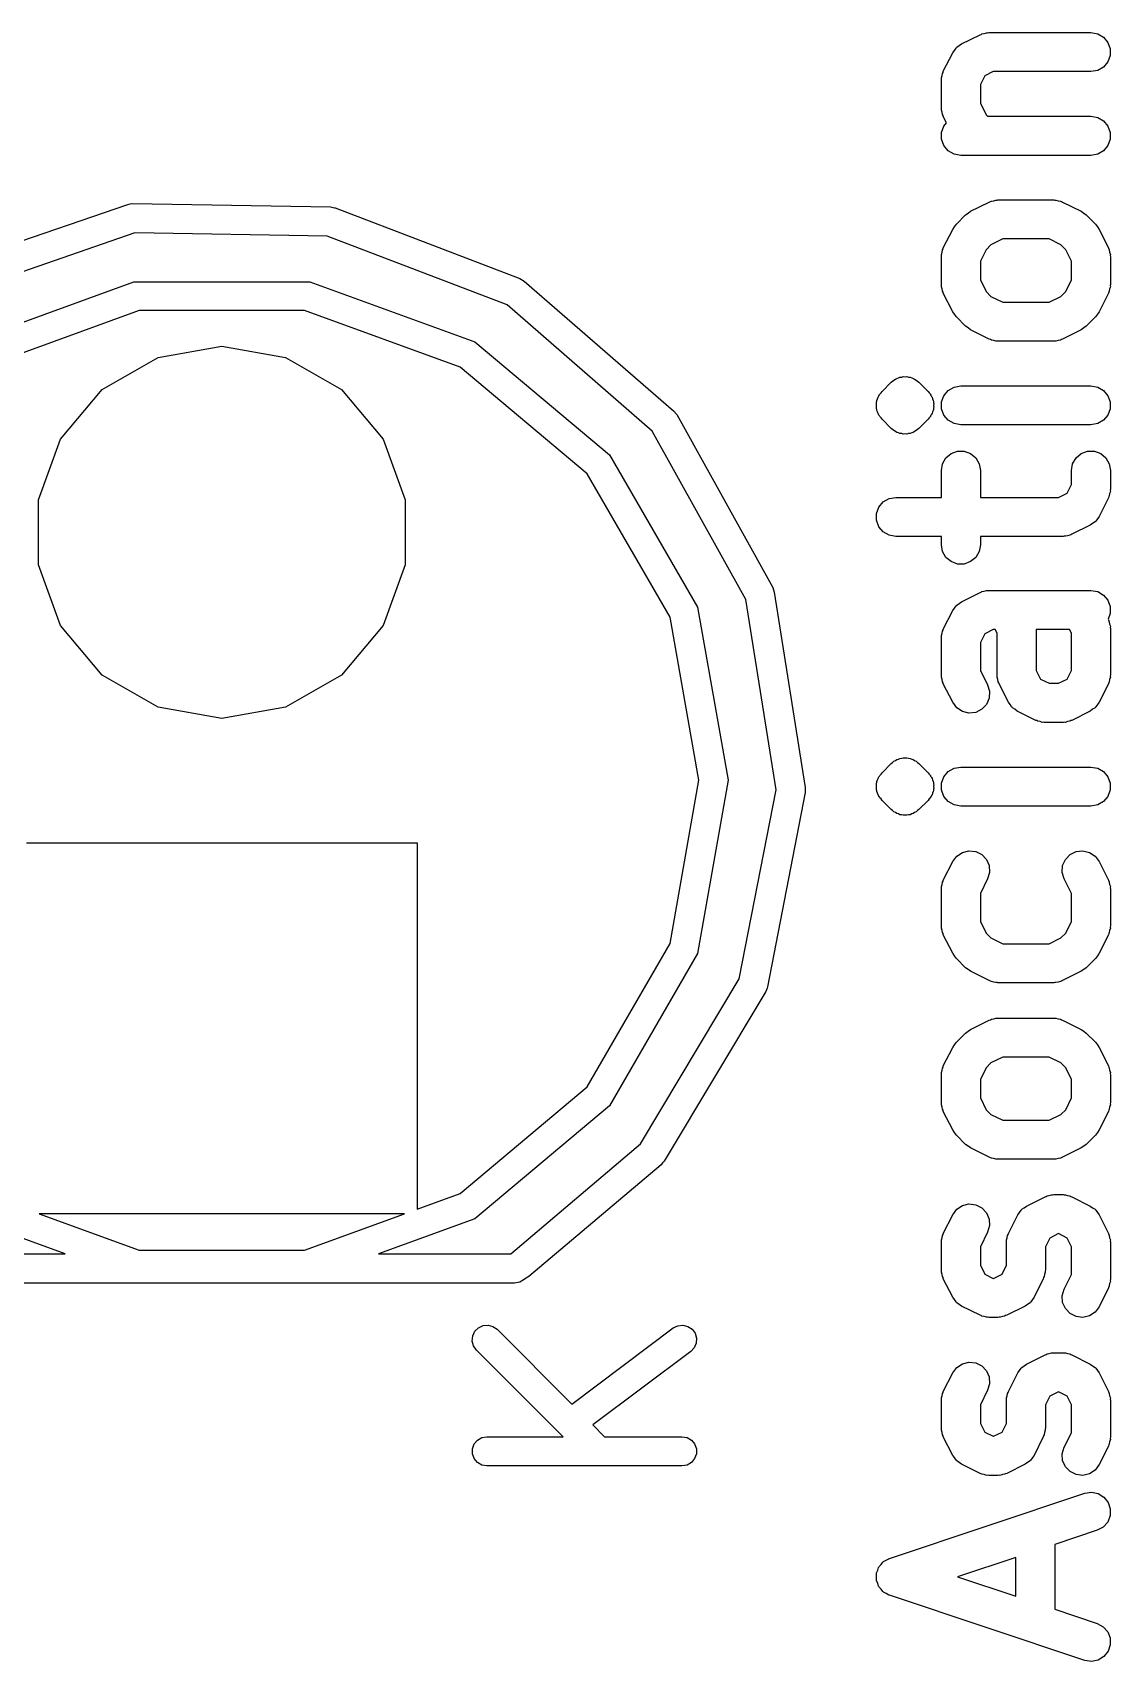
# Model space of a CAD drawing. Extents: x 149.8 to 198.9, y -148.5 to -50.
# Drawn here: x 193.03 to 198.55, y -125.24 to -116.9 of the extents above; entities that cross this region are included whole.
import ezdxf

# ---------------------------------------------------------------- set-up
doc = ezdxf.new("R2010")
doc.units = 0
doc.header["$MEASUREMENT"] = 0
doc.layers.add('BLACK', color=7, linetype='CONTINUOUS')

msp = doc.modelspace()

# ---------------------------------------------------------------- linework, layer by layer
at = {"layer": 'Black'}
for p, q in [((197.765, -116.975), (197.777, -116.967)), ((197.777, -116.967), (197.789, -116.958)), ((197.789, -116.958), (197.884, -116.911)), ((197.884, -116.911), (197.889, -116.909)), ((197.889, -116.909), (197.894, -116.906)), ((197.894, -116.906), (197.906, -116.904)), ((197.906, -116.904), (197.917, -116.901)), ((197.917, -116.901), (197.923, -116.901)), ((197.923, -116.901), (197.929, -116.9)), ((197.929, -116.9), (198.452, -116.9)), ((198.452, -116.9), (198.487, -116.906)), ((198.487, -116.906), (198.517, -116.923)), ((198.517, -116.923), (198.539, -116.95)), ((198.539, -116.95), (198.551, -116.983)), ((197.696, -117.098), (197.744, -117.003)), ((197.744, -117.003), (197.753, -116.991)), ((197.753, -116.991), (197.761, -116.979)), ((197.761, -116.979), (197.763, -116.977)), ((197.763, -116.977), (197.765, -116.975)), ((198.539, -117.05), (198.517, -117.077)), ((198.551, -117.017), (198.539, -117.05)), ((198.551, -116.983), (198.551, -117.017)), ((197.686, -117.131), (197.69, -117.12)), ((197.687, -117.137), (197.686, -117.131)), ((197.69, -117.12), (197.692, -117.109)), ((197.692, -117.109), (197.695, -117.104)), ((197.695, -117.104), (197.696, -117.098)), ((197.908, -117.122), (197.886, -117.166)), ((197.952, -117.1), (197.908, -117.122)), ((198.452, -117.1), (197.952, -117.1)), ((198.487, -117.094), (198.452, -117.1)), ((198.517, -117.077), (198.487, -117.094)), ((197.686, -117.143), (197.687, -117.137)), ((197.686, -117.286), (197.686, -117.143)), ((197.886, -117.166), (197.886, -117.262)), ((197.687, -117.291), (197.686, -117.286)), ((197.686, -117.297), (197.687, -117.291)), ((197.69, -117.308), (197.686, -117.297)), ((197.886, -117.262), (197.916, -117.322)), ((197.687, -117.411), (197.699, -117.379)), ((197.692, -117.32), (197.69, -117.308)), ((197.695, -117.325), (197.692, -117.32)), ((197.696, -117.33), (197.695, -117.325)), ((197.712, -117.363), (197.696, -117.33)), ((197.699, -117.379), (197.712, -117.363)), ((197.916, -117.322), (197.922, -117.329)), ((197.922, -117.329), (198.452, -117.329)), ((198.452, -117.329), (198.487, -117.335)), ((198.487, -117.335), (198.517, -117.352)), ((198.517, -117.352), (198.539, -117.379)), ((198.539, -117.379), (198.551, -117.411)), ((197.687, -117.446), (197.687, -117.411)), ((197.699, -117.479), (197.687, -117.446)), ((198.551, -117.446), (198.539, -117.479)), ((198.551, -117.411), (198.551, -117.446)), ((197.721, -117.505), (197.699, -117.479)), ((197.752, -117.523), (197.721, -117.505)), ((197.786, -117.529), (197.752, -117.523)), ((198.452, -117.529), (197.786, -117.529)), ((198.487, -117.523), (198.452, -117.529)), ((198.517, -117.505), (198.487, -117.523)), ((198.539, -117.479), (198.517, -117.505)), ((192.56, -118.11), (193.518, -117.78)), ((193.518, -117.78), (193.53, -117.778)), ((193.518, -117.78), (193.518, -117.78)), ((193.53, -117.778), (193.543, -117.776)), ((193.543, -117.776), (194.556, -117.793)), ((193.543, -117.776), (193.543, -117.776)), ((194.556, -117.793), (194.556, -117.793)), ((194.556, -117.793), (194.577, -117.797)), ((194.577, -117.797), (194.581, -117.798)), ((194.581, -117.798), (194.581, -117.798)), ((194.581, -117.798), (195.527, -118.16)), ((197.836, -117.815), (197.931, -117.768)), ((197.931, -117.768), (197.937, -117.766)), ((197.937, -117.766), (197.942, -117.763)), ((197.942, -117.763), (197.954, -117.761)), ((197.954, -117.761), (197.965, -117.758)), ((197.965, -117.758), (197.971, -117.758)), ((197.971, -117.758), (197.976, -117.757)), ((197.976, -117.757), (198.262, -117.757)), ((198.262, -117.757), (198.268, -117.758)), ((198.268, -117.758), (198.273, -117.758)), ((198.273, -117.758), (198.285, -117.761)), ((198.285, -117.761), (198.296, -117.763)), ((198.296, -117.763), (198.301, -117.766)), ((198.301, -117.766), (198.307, -117.768)), ((198.307, -117.768), (198.402, -117.815)), ((197.753, -117.895), (197.763, -117.882)), ((197.763, -117.882), (197.81, -117.834)), ((197.81, -117.834), (197.823, -117.825)), ((197.823, -117.825), (197.836, -117.815)), ((198.402, -117.815), (198.415, -117.825)), ((198.415, -117.825), (198.428, -117.834)), ((198.428, -117.834), (198.475, -117.882)), ((198.475, -117.882), (198.485, -117.895)), ((193.554, -117.926), (192.622, -118.248)), ((194.54, -117.943), (193.554, -117.926)), ((195.461, -118.295), (194.54, -117.943)), ((197.696, -118.003), (197.744, -117.908)), ((197.744, -117.908), (197.753, -117.895)), ((198, -117.957), (197.94, -117.987)), ((198.238, -117.957), (198, -117.957)), ((198.298, -117.987), (198.238, -117.957)), ((198.485, -117.895), (198.494, -117.908)), ((198.494, -117.908), (198.542, -118.003)), ((197.686, -118.036), (197.69, -118.025)), ((197.687, -118.042), (197.686, -118.036)), ((197.686, -118.048), (197.687, -118.042)), ((197.686, -118.19), (197.686, -118.048)), ((197.69, -118.025), (197.692, -118.013)), ((197.692, -118.013), (197.695, -118.008)), ((197.695, -118.008), (197.696, -118.003)), ((197.916, -118.012), (197.886, -118.071)), ((197.94, -117.987), (197.916, -118.012)), ((198.323, -118.012), (198.298, -117.987)), ((198.352, -118.071), (198.323, -118.012)), ((198.542, -118.003), (198.543, -118.008)), ((198.543, -118.008), (198.546, -118.013)), ((198.546, -118.013), (198.548, -118.025)), ((198.548, -118.025), (198.552, -118.036)), ((198.552, -118.036), (198.551, -118.042)), ((198.551, -118.042), (198.552, -118.048)), ((198.552, -118.048), (198.552, -118.19)), ((197.886, -118.071), (197.886, -118.167)), ((198.352, -118.167), (198.352, -118.071)), ((192.704, -118.484), (193.55, -118.176)), ((193.55, -118.176), (194.45, -118.176)), ((194.45, -118.176), (195.296, -118.484)), ((195.527, -118.16), (195.527, -118.16)), ((195.527, -118.16), (195.549, -118.173)), ((195.549, -118.173), (196.314, -118.837)), ((197.687, -118.196), (197.686, -118.19)), ((197.686, -118.202), (197.687, -118.196)), ((197.69, -118.213), (197.686, -118.202)), ((197.692, -118.225), (197.69, -118.213)), ((197.886, -118.167), (197.916, -118.226)), ((198.323, -118.226), (198.352, -118.167)), ((198.548, -118.213), (198.546, -118.225)), ((198.552, -118.202), (198.548, -118.213)), ((198.552, -118.19), (198.551, -118.196)), ((198.551, -118.196), (198.552, -118.202)), ((196.205, -118.942), (195.461, -118.295)), ((197.695, -118.23), (197.692, -118.225)), ((197.696, -118.235), (197.695, -118.23)), ((197.744, -118.33), (197.696, -118.235)), ((197.916, -118.226), (197.94, -118.251)), ((197.94, -118.251), (198, -118.281)), ((198, -118.281), (198.238, -118.281)), ((198.238, -118.281), (198.298, -118.251)), ((198.298, -118.251), (198.323, -118.226)), ((198.542, -118.235), (198.494, -118.33)), ((198.543, -118.23), (198.542, -118.235)), ((198.546, -118.225), (198.543, -118.23)), ((193.576, -118.324), (192.779, -118.614)), ((194.424, -118.324), (193.576, -118.324)), ((195.221, -118.614), (194.424, -118.324)), ((197.753, -118.343), (197.744, -118.33)), ((197.763, -118.356), (197.753, -118.343)), ((197.81, -118.404), (197.763, -118.356)), ((198.475, -118.356), (198.428, -118.404)), ((198.485, -118.343), (198.475, -118.356)), ((198.494, -118.33), (198.485, -118.343)), ((197.823, -118.413), (197.81, -118.404)), ((197.836, -118.423), (197.823, -118.413)), ((197.931, -118.47), (197.836, -118.423)), ((197.937, -118.472), (197.931, -118.47)), ((198.307, -118.47), (198.301, -118.472)), ((198.402, -118.423), (198.307, -118.47)), ((198.415, -118.413), (198.402, -118.423)), ((198.428, -118.404), (198.415, -118.413)), ((193.674, -118.564), (194, -118.506)), ((194, -118.506), (194.326, -118.564)), ((195.296, -118.484), (195.986, -119.063)), ((197.942, -118.475), (197.937, -118.472)), ((197.954, -118.477), (197.942, -118.475)), ((197.965, -118.48), (197.954, -118.477)), ((197.971, -118.48), (197.965, -118.48)), ((197.976, -118.481), (197.971, -118.48)), ((198.262, -118.481), (197.976, -118.481)), ((198.268, -118.48), (198.262, -118.481)), ((198.273, -118.48), (198.268, -118.48)), ((198.285, -118.477), (198.273, -118.48)), ((198.296, -118.475), (198.285, -118.477)), ((198.301, -118.472), (198.296, -118.475)), ((193.387, -118.729), (193.674, -118.564)), ((194.326, -118.564), (194.613, -118.729)), ((195.871, -119.16), (195.221, -118.614)), ((197.382, -118.739), (197.429, -118.691)), ((197.429, -118.691), (197.436, -118.686)), ((197.436, -118.686), (197.443, -118.68)), ((197.443, -118.68), (197.451, -118.676)), ((197.451, -118.676), (197.458, -118.671)), ((197.458, -118.671), (197.466, -118.669)), ((197.466, -118.669), (197.474, -118.665)), ((197.474, -118.665), (197.483, -118.665)), ((197.483, -118.665), (197.491, -118.662)), ((197.491, -118.662), (197.5, -118.663)), ((197.5, -118.663), (197.509, -118.662)), ((197.509, -118.662), (197.517, -118.665)), ((197.517, -118.665), (197.526, -118.665)), ((197.526, -118.665), (197.534, -118.669)), ((197.534, -118.669), (197.542, -118.671)), ((197.542, -118.671), (197.549, -118.676)), ((197.549, -118.676), (197.557, -118.68)), ((197.557, -118.68), (197.564, -118.686)), ((197.564, -118.686), (197.571, -118.691)), ((197.571, -118.691), (197.618, -118.739)), ((197.721, -118.733), (197.752, -118.716)), ((197.752, -118.716), (197.786, -118.71)), ((197.786, -118.71), (198.452, -118.71)), ((198.452, -118.71), (198.487, -118.716)), ((198.487, -118.716), (198.517, -118.733)), ((193.174, -118.983), (193.387, -118.729)), ((194.613, -118.729), (194.826, -118.983)), ((197.353, -118.801), (197.354, -118.797)), ((197.354, -118.81), (197.353, -118.801)), ((197.354, -118.792), (197.355, -118.788)), ((197.354, -118.797), (197.354, -118.792)), ((197.355, -118.788), (197.356, -118.784)), ((197.356, -118.784), (197.359, -118.776)), ((197.359, -118.776), (197.362, -118.767)), ((197.362, -118.767), (197.364, -118.764)), ((197.364, -118.764), (197.366, -118.76)), ((197.366, -118.76), (197.369, -118.756)), ((197.369, -118.756), (197.37, -118.752)), ((197.37, -118.752), (197.377, -118.746)), ((197.377, -118.746), (197.382, -118.739)), ((197.618, -118.739), (197.623, -118.746)), ((197.623, -118.746), (197.63, -118.752)), ((197.63, -118.752), (197.631, -118.756)), ((197.631, -118.756), (197.634, -118.76)), ((197.634, -118.76), (197.636, -118.764)), ((197.636, -118.764), (197.638, -118.767)), ((197.638, -118.767), (197.641, -118.776)), ((197.641, -118.776), (197.644, -118.784)), ((197.644, -118.784), (197.645, -118.788)), ((197.645, -118.788), (197.646, -118.792)), ((197.646, -118.792), (197.646, -118.797)), ((197.646, -118.797), (197.647, -118.801)), ((197.647, -118.801), (197.646, -118.81)), ((197.687, -118.792), (197.699, -118.76)), ((197.687, -118.827), (197.687, -118.792)), ((197.699, -118.76), (197.721, -118.733)), ((198.517, -118.733), (198.539, -118.76)), ((198.539, -118.76), (198.551, -118.792)), ((198.551, -118.792), (198.551, -118.827)), ((196.314, -118.837), (196.33, -118.857)), ((196.33, -118.857), (196.33, -118.857)), ((196.33, -118.857), (196.822, -119.743)), ((197.353, -118.818), (197.354, -118.81)), ((197.354, -118.822), (197.353, -118.818)), ((197.354, -118.827), (197.354, -118.822)), ((197.355, -118.831), (197.354, -118.827)), ((197.356, -118.835), (197.355, -118.831)), ((197.359, -118.843), (197.356, -118.835)), ((197.362, -118.852), (197.359, -118.843)), ((197.364, -118.855), (197.362, -118.852)), ((197.366, -118.86), (197.364, -118.855)), ((197.369, -118.863), (197.366, -118.86)), ((197.37, -118.867), (197.369, -118.863)), ((197.377, -118.873), (197.37, -118.867)), ((197.382, -118.88), (197.377, -118.873)), ((197.429, -118.928), (197.382, -118.88)), ((197.618, -118.88), (197.571, -118.928)), ((197.623, -118.873), (197.618, -118.88)), ((197.63, -118.867), (197.623, -118.873)), ((197.631, -118.863), (197.63, -118.867)), ((197.634, -118.86), (197.631, -118.863)), ((197.636, -118.855), (197.634, -118.86)), ((197.638, -118.852), (197.636, -118.855)), ((197.641, -118.843), (197.638, -118.852)), ((197.644, -118.835), (197.641, -118.843)), ((197.645, -118.831), (197.644, -118.835)), ((197.646, -118.827), (197.645, -118.831)), ((197.646, -118.81), (197.647, -118.818)), ((197.647, -118.818), (197.646, -118.822)), ((197.646, -118.822), (197.646, -118.827)), ((197.699, -118.86), (197.687, -118.827)), ((197.721, -118.886), (197.699, -118.86)), ((197.752, -118.903), (197.721, -118.886)), ((198.517, -118.886), (198.487, -118.903)), ((198.539, -118.86), (198.517, -118.886)), ((198.551, -118.827), (198.539, -118.86)), ((196.684, -119.804), (196.205, -118.942)), ((197.436, -118.933), (197.429, -118.928)), ((197.443, -118.939), (197.436, -118.933)), ((197.451, -118.943), (197.443, -118.939)), ((197.458, -118.948), (197.451, -118.943)), ((197.466, -118.95), (197.458, -118.948)), ((197.474, -118.954), (197.466, -118.95)), ((197.483, -118.954), (197.474, -118.954)), ((197.491, -118.957), (197.483, -118.954)), ((197.5, -118.956), (197.491, -118.957)), ((197.509, -118.957), (197.5, -118.956)), ((197.517, -118.954), (197.509, -118.957)), ((197.526, -118.954), (197.517, -118.954)), ((197.534, -118.95), (197.526, -118.954)), ((197.542, -118.948), (197.534, -118.95)), ((197.549, -118.943), (197.542, -118.948)), ((197.557, -118.939), (197.549, -118.943)), ((197.564, -118.933), (197.557, -118.939)), ((197.571, -118.928), (197.564, -118.933)), ((197.786, -118.91), (197.752, -118.903)), ((198.452, -118.91), (197.786, -118.91)), ((198.487, -118.903), (198.452, -118.91)), ((193.061, -119.294), (193.174, -118.983)), ((194.826, -118.983), (194.939, -119.294)), ((197.736, -119.056), (197.768, -119.044)), ((197.768, -119.044), (197.803, -119.044)), ((197.803, -119.044), (197.836, -119.056)), ((198.402, -119.056), (198.435, -119.044)), ((198.435, -119.044), (198.47, -119.044)), ((198.47, -119.044), (198.502, -119.056)), ((195.986, -119.063), (196.437, -119.843)), ((197.686, -119.143), (197.692, -119.109)), ((197.692, -119.109), (197.709, -119.079)), ((197.709, -119.079), (197.736, -119.056)), ((197.836, -119.056), (197.862, -119.079)), ((197.862, -119.079), (197.88, -119.109)), ((197.88, -119.109), (197.886, -119.143)), ((198.352, -119.143), (198.358, -119.109)), ((198.358, -119.109), (198.376, -119.079)), ((198.376, -119.079), (198.402, -119.056)), ((198.502, -119.056), (198.529, -119.079)), ((198.529, -119.079), (198.546, -119.109)), ((198.546, -119.109), (198.552, -119.143)), ((196.296, -119.894), (195.871, -119.16)), ((197.686, -119.281), (197.686, -119.143)), ((197.886, -119.143), (197.886, -119.281)), ((198.33, -119.259), (198.352, -119.214)), ((198.352, -119.214), (198.352, -119.143)), ((198.552, -119.143), (198.552, -119.238)), ((193.061, -119.626), (193.061, -119.294)), ((194.939, -119.294), (194.939, -119.626)), ((197.366, -119.331), (197.388, -119.304)), ((197.388, -119.304), (197.418, -119.287)), ((197.418, -119.287), (197.452, -119.281)), ((197.452, -119.281), (197.686, -119.281)), ((197.886, -119.281), (198.286, -119.281)), ((198.286, -119.281), (198.33, -119.259)), ((198.542, -119.283), (198.494, -119.378)), ((198.543, -119.277), (198.542, -119.283)), ((198.546, -119.272), (198.543, -119.277)), ((198.548, -119.261), (198.546, -119.272)), ((198.552, -119.25), (198.548, -119.261)), ((198.552, -119.238), (198.551, -119.244)), ((198.551, -119.244), (198.552, -119.25)), ((197.354, -119.364), (197.366, -119.331)), ((197.354, -119.398), (197.354, -119.364)), ((198.494, -119.378), (198.485, -119.39)), ((197.366, -119.431), (197.354, -119.398)), ((197.388, -119.458), (197.366, -119.431)), ((197.418, -119.475), (197.388, -119.458)), ((198.354, -119.47), (198.349, -119.472)), ((198.449, -119.423), (198.354, -119.47)), ((198.461, -119.414), (198.449, -119.423)), ((198.474, -119.406), (198.461, -119.414)), ((198.475, -119.404), (198.474, -119.406)), ((198.477, -119.402), (198.475, -119.404)), ((198.485, -119.39), (198.477, -119.402)), ((197.452, -119.481), (197.418, -119.475)), ((197.686, -119.481), (197.452, -119.481)), ((197.686, -119.524), (197.686, -119.481)), ((197.692, -119.558), (197.686, -119.524)), ((197.886, -119.524), (197.88, -119.558)), ((198.31, -119.481), (197.886, -119.481)), ((197.886, -119.481), (197.886, -119.524)), ((198.315, -119.48), (198.31, -119.481)), ((198.321, -119.48), (198.315, -119.48)), ((198.332, -119.477), (198.321, -119.48)), ((198.344, -119.475), (198.332, -119.477)), ((198.349, -119.472), (198.344, -119.475)), ((193.174, -119.937), (193.061, -119.626)), ((194.939, -119.626), (194.826, -119.937)), ((197.709, -119.588), (197.692, -119.558)), ((197.736, -119.61), (197.709, -119.588)), ((197.768, -119.622), (197.736, -119.61)), ((197.803, -119.622), (197.768, -119.622)), ((197.836, -119.61), (197.803, -119.622)), ((197.862, -119.588), (197.836, -119.61)), ((197.88, -119.558), (197.862, -119.588)), ((196.839, -120.778), (196.684, -119.804)), ((196.822, -119.743), (196.822, -119.743)), ((196.822, -119.743), (196.822, -119.743)), ((196.822, -119.743), (196.83, -119.767)), ((196.83, -119.767), (196.83, -119.767)), ((196.83, -119.767), (196.989, -120.767)), ((197.789, -119.815), (197.884, -119.768)), ((197.884, -119.768), (197.889, -119.766)), ((197.889, -119.766), (197.894, -119.763)), ((197.894, -119.763), (197.906, -119.761)), ((197.906, -119.761), (197.917, -119.758)), ((197.917, -119.758), (197.923, -119.758)), ((197.923, -119.758), (197.929, -119.757)), ((197.929, -119.757), (198.452, -119.757)), ((198.452, -119.757), (198.487, -119.763)), ((198.487, -119.763), (198.517, -119.781)), ((198.517, -119.781), (198.539, -119.807)), ((196.437, -119.843), (196.593, -120.73)), ((197.696, -119.955), (197.744, -119.86)), ((197.744, -119.86), (197.753, -119.848)), ((197.753, -119.848), (197.761, -119.836)), ((197.761, -119.836), (197.763, -119.834)), ((197.763, -119.834), (197.765, -119.832)), ((197.765, -119.832), (197.777, -119.824)), ((197.777, -119.824), (197.789, -119.815)), ((198.539, -119.807), (198.551, -119.84)), ((198.551, -119.875), (198.54, -119.904)), ((198.551, -119.84), (198.551, -119.875)), ((193.387, -120.191), (193.174, -119.937)), ((194.826, -119.937), (194.613, -120.191)), ((196.443, -120.73), (196.296, -119.894)), ((197.69, -119.977), (197.692, -119.966)), ((197.692, -119.966), (197.695, -119.961)), ((197.695, -119.961), (197.696, -119.955)), ((197.952, -119.957), (197.908, -119.979)), ((197.962, -119.957), (197.952, -119.957)), ((197.971, -119.976), (197.962, -119.957)), ((198.171, -119.957), (198.171, -120.167)), ((198.343, -119.957), (198.171, -119.957)), ((198.352, -119.976), (198.343, -119.957)), ((198.54, -119.904), (198.542, -119.908)), ((198.542, -119.908), (198.543, -119.913)), ((198.543, -119.913), (198.546, -119.918)), ((198.546, -119.918), (198.548, -119.93)), ((198.548, -119.93), (198.552, -119.941)), ((198.552, -119.941), (198.551, -119.947)), ((198.551, -119.947), (198.552, -119.952)), ((198.552, -119.952), (198.552, -120.19)), ((197.686, -119.989), (197.69, -119.977)), ((197.687, -119.994), (197.686, -119.989)), ((197.686, -120), (197.687, -119.994)), ((197.686, -120.19), (197.686, -120)), ((197.908, -119.979), (197.886, -120.024)), ((197.886, -120.024), (197.886, -120.167)), ((197.971, -120.19), (197.971, -119.976)), ((198.352, -120.167), (198.352, -119.976)), ((193.674, -120.356), (193.387, -120.191)), ((194.613, -120.191), (194.326, -120.356)), ((197.687, -120.196), (197.686, -120.19)), ((197.686, -120.202), (197.687, -120.196)), ((197.69, -120.213), (197.686, -120.202)), ((197.692, -120.225), (197.69, -120.213)), ((197.886, -120.167), (197.923, -120.241)), ((197.972, -120.196), (197.971, -120.19)), ((197.972, -120.202), (197.972, -120.196)), ((197.975, -120.213), (197.972, -120.202)), ((197.977, -120.225), (197.975, -120.213)), ((198.171, -120.167), (198.194, -120.211)), ((198.194, -120.211), (198.238, -120.233)), ((198.286, -120.233), (198.33, -120.211)), ((198.33, -120.211), (198.352, -120.167)), ((198.548, -120.213), (198.546, -120.225)), ((198.552, -120.202), (198.548, -120.213)), ((198.552, -120.19), (198.551, -120.196)), ((198.551, -120.196), (198.552, -120.202)), ((197.695, -120.23), (197.692, -120.225)), ((197.696, -120.235), (197.695, -120.23)), ((197.744, -120.33), (197.696, -120.235)), ((197.923, -120.241), (197.933, -120.274)), ((197.933, -120.274), (197.931, -120.309)), ((197.98, -120.23), (197.977, -120.225)), ((197.982, -120.235), (197.98, -120.23)), ((198.03, -120.33), (197.982, -120.235)), ((198.238, -120.233), (198.286, -120.233)), ((198.542, -120.235), (198.494, -120.33)), ((198.543, -120.23), (198.542, -120.235)), ((198.546, -120.225), (198.543, -120.23)), ((194, -120.414), (193.674, -120.356)), ((194.326, -120.356), (194, -120.414)), ((197.765, -120.358), (197.744, -120.33)), ((197.794, -120.377), (197.765, -120.358)), ((197.827, -120.386), (197.794, -120.377)), ((197.862, -120.382), (197.827, -120.386)), ((197.893, -120.366), (197.862, -120.382)), ((197.917, -120.341), (197.893, -120.366)), ((197.931, -120.309), (197.917, -120.341)), ((198.038, -120.342), (198.03, -120.33)), ((198.046, -120.354), (198.038, -120.342)), ((198.049, -120.356), (198.046, -120.354)), ((198.05, -120.358), (198.049, -120.356)), ((198.063, -120.366), (198.05, -120.358)), ((198.074, -120.375), (198.063, -120.366)), ((198.17, -120.423), (198.074, -120.375)), ((198.449, -120.375), (198.354, -120.423)), ((198.461, -120.366), (198.449, -120.375)), ((198.474, -120.358), (198.461, -120.366)), ((198.475, -120.356), (198.474, -120.358)), ((198.477, -120.354), (198.475, -120.356)), ((198.485, -120.342), (198.477, -120.354)), ((198.494, -120.33), (198.485, -120.342)), ((198.175, -120.424), (198.17, -120.423)), ((198.18, -120.427), (198.175, -120.424)), ((198.192, -120.429), (198.18, -120.427)), ((198.203, -120.433), (198.192, -120.429)), ((198.209, -120.432), (198.203, -120.433)), ((198.214, -120.433), (198.209, -120.432)), ((198.31, -120.433), (198.214, -120.433)), ((198.315, -120.432), (198.31, -120.433)), ((198.321, -120.433), (198.315, -120.432)), ((198.332, -120.429), (198.321, -120.433)), ((198.344, -120.427), (198.332, -120.429)), ((198.349, -120.424), (198.344, -120.427)), ((198.354, -120.423), (198.349, -120.424)), ((197.429, -120.644), (197.436, -120.639)), ((197.436, -120.639), (197.443, -120.632)), ((197.443, -120.632), (197.451, -120.629)), ((197.451, -120.629), (197.458, -120.624)), ((197.458, -120.624), (197.466, -120.621)), ((197.466, -120.621), (197.474, -120.618)), ((197.474, -120.618), (197.483, -120.617)), ((197.483, -120.617), (197.491, -120.615)), ((197.491, -120.615), (197.5, -120.615)), ((197.5, -120.615), (197.509, -120.615)), ((197.509, -120.615), (197.517, -120.617)), ((197.517, -120.617), (197.526, -120.618)), ((197.526, -120.618), (197.534, -120.621)), ((197.534, -120.621), (197.542, -120.624)), ((197.542, -120.624), (197.549, -120.629)), ((197.549, -120.629), (197.557, -120.632)), ((197.557, -120.632), (197.564, -120.639)), ((197.564, -120.639), (197.571, -120.644)), ((197.359, -120.728), (197.362, -120.72)), ((197.362, -120.72), (197.364, -120.716)), ((197.364, -120.716), (197.366, -120.712)), ((197.366, -120.712), (197.369, -120.709)), ((197.369, -120.709), (197.37, -120.705)), ((197.37, -120.705), (197.377, -120.698)), ((197.377, -120.698), (197.382, -120.691)), ((197.382, -120.691), (197.429, -120.644)), ((197.571, -120.644), (197.618, -120.691)), ((197.618, -120.691), (197.623, -120.698)), ((197.623, -120.698), (197.63, -120.705)), ((197.63, -120.705), (197.631, -120.709)), ((197.631, -120.709), (197.634, -120.712)), ((197.634, -120.712), (197.636, -120.716)), ((197.636, -120.716), (197.638, -120.72)), ((197.638, -120.72), (197.641, -120.728)), ((197.687, -120.745), (197.699, -120.712)), ((197.699, -120.712), (197.721, -120.685)), ((197.721, -120.685), (197.752, -120.668)), ((197.752, -120.668), (197.786, -120.662)), ((197.786, -120.662), (198.452, -120.662)), ((198.452, -120.662), (198.487, -120.668)), ((198.487, -120.668), (198.517, -120.685)), ((198.517, -120.685), (198.539, -120.712)), ((198.539, -120.712), (198.551, -120.745)), ((196.296, -121.566), (196.443, -120.73)), ((196.593, -120.73), (196.437, -121.617)), ((196.651, -121.746), (196.839, -120.778)), ((196.989, -120.793), (196.796, -121.787)), ((196.989, -120.767), (196.989, -120.793)), ((197.353, -120.753), (197.354, -120.749)), ((197.354, -120.762), (197.353, -120.753)), ((197.353, -120.771), (197.354, -120.762)), ((197.354, -120.775), (197.353, -120.771)), ((197.354, -120.745), (197.355, -120.74)), ((197.354, -120.749), (197.354, -120.745)), ((197.354, -120.779), (197.354, -120.775)), ((197.355, -120.783), (197.354, -120.779)), ((197.355, -120.74), (197.356, -120.736)), ((197.356, -120.788), (197.355, -120.783)), ((197.356, -120.736), (197.359, -120.728)), ((197.359, -120.796), (197.356, -120.788)), ((197.362, -120.804), (197.359, -120.796)), ((197.364, -120.808), (197.362, -120.804)), ((197.638, -120.804), (197.636, -120.808)), ((197.641, -120.796), (197.638, -120.804)), ((197.641, -120.728), (197.644, -120.736)), ((197.644, -120.788), (197.641, -120.796)), ((197.644, -120.736), (197.645, -120.74)), ((197.645, -120.783), (197.644, -120.788)), ((197.645, -120.74), (197.646, -120.745)), ((197.646, -120.779), (197.645, -120.783)), ((197.646, -120.745), (197.646, -120.749)), ((197.646, -120.749), (197.647, -120.753)), ((197.647, -120.753), (197.646, -120.762)), ((197.646, -120.762), (197.647, -120.771)), ((197.647, -120.771), (197.646, -120.775)), ((197.646, -120.775), (197.646, -120.779)), ((197.687, -120.779), (197.687, -120.745)), ((197.699, -120.812), (197.687, -120.779)), ((198.551, -120.779), (198.539, -120.812)), ((198.551, -120.745), (198.551, -120.779)), ((197.366, -120.812), (197.364, -120.808)), ((197.369, -120.815), (197.366, -120.812)), ((197.37, -120.819), (197.369, -120.815)), ((197.377, -120.825), (197.37, -120.819)), ((197.382, -120.833), (197.377, -120.825)), ((197.429, -120.88), (197.382, -120.833)), ((197.436, -120.885), (197.429, -120.88)), ((197.443, -120.891), (197.436, -120.885)), ((197.564, -120.885), (197.557, -120.891)), ((197.571, -120.88), (197.564, -120.885)), ((197.618, -120.833), (197.571, -120.88)), ((197.623, -120.825), (197.618, -120.833)), ((197.63, -120.819), (197.623, -120.825)), ((197.631, -120.815), (197.63, -120.819)), ((197.634, -120.812), (197.631, -120.815)), ((197.636, -120.808), (197.634, -120.812)), ((197.721, -120.839), (197.699, -120.812)), ((197.752, -120.856), (197.721, -120.839)), ((197.786, -120.862), (197.752, -120.856)), ((198.452, -120.862), (197.786, -120.862)), ((198.487, -120.856), (198.452, -120.862)), ((198.517, -120.839), (198.487, -120.856)), ((198.539, -120.812), (198.517, -120.839)), ((197.451, -120.895), (197.443, -120.891)), ((197.458, -120.9), (197.451, -120.895)), ((197.466, -120.902), (197.458, -120.9)), ((197.474, -120.906), (197.466, -120.902)), ((197.483, -120.907), (197.474, -120.906)), ((197.491, -120.909), (197.483, -120.907)), ((197.5, -120.908), (197.491, -120.909)), ((197.509, -120.909), (197.5, -120.908)), ((197.517, -120.907), (197.509, -120.909)), ((197.526, -120.906), (197.517, -120.907)), ((197.534, -120.902), (197.526, -120.906)), ((197.542, -120.9), (197.534, -120.902)), ((197.549, -120.895), (197.542, -120.9)), ((197.557, -120.891), (197.549, -120.895)), ((193, -121.05), (195, -121.05)), ((195, -121.05), (195, -122.926)), ((197.744, -121.146), (197.765, -121.118)), ((197.765, -121.118), (197.794, -121.099)), ((197.794, -121.099), (197.827, -121.091)), ((197.827, -121.091), (197.862, -121.095)), ((197.862, -121.095), (197.893, -121.11)), ((197.893, -121.11), (197.917, -121.135)), ((197.917, -121.135), (197.931, -121.167)), ((198.307, -121.167), (198.321, -121.135)), ((198.321, -121.135), (198.345, -121.11)), ((198.345, -121.11), (198.376, -121.095)), ((198.376, -121.095), (198.411, -121.091)), ((198.411, -121.091), (198.445, -121.099)), ((198.445, -121.099), (198.474, -121.118)), ((198.474, -121.118), (198.494, -121.146)), ((197.696, -121.241), (197.744, -121.146)), ((197.933, -121.202), (197.923, -121.235)), ((197.931, -121.167), (197.933, -121.202)), ((198.305, -121.202), (198.307, -121.167)), ((198.315, -121.235), (198.305, -121.202)), ((198.494, -121.146), (198.542, -121.241)), ((197.686, -121.274), (197.69, -121.263)), ((197.687, -121.28), (197.686, -121.274)), ((197.686, -121.286), (197.687, -121.28)), ((197.686, -121.476), (197.686, -121.286)), ((197.69, -121.263), (197.692, -121.252)), ((197.692, -121.252), (197.695, -121.247)), ((197.695, -121.247), (197.696, -121.241)), ((197.923, -121.235), (197.886, -121.309)), ((198.352, -121.309), (198.315, -121.235)), ((198.542, -121.241), (198.543, -121.247)), ((198.543, -121.247), (198.546, -121.252)), ((198.546, -121.252), (198.548, -121.263)), ((198.548, -121.263), (198.552, -121.274)), ((198.552, -121.274), (198.551, -121.28)), ((198.551, -121.28), (198.552, -121.286)), ((198.552, -121.286), (198.552, -121.476)), ((197.886, -121.309), (197.886, -121.453)), ((198.352, -121.453), (198.352, -121.309)), ((197.886, -121.453), (197.916, -121.512)), ((198.323, -121.512), (198.352, -121.453)), ((197.687, -121.482), (197.686, -121.476)), ((197.686, -121.488), (197.687, -121.482)), ((197.69, -121.499), (197.686, -121.488)), ((197.692, -121.51), (197.69, -121.499)), ((197.695, -121.515), (197.692, -121.51)), ((197.696, -121.521), (197.695, -121.515)), ((197.744, -121.616), (197.696, -121.521)), ((197.916, -121.512), (197.94, -121.537)), ((197.94, -121.537), (198, -121.567)), ((198.238, -121.567), (198.298, -121.537)), ((198.298, -121.537), (198.323, -121.512)), ((198.542, -121.521), (198.494, -121.616)), ((198.543, -121.515), (198.542, -121.521)), ((198.546, -121.51), (198.543, -121.515)), ((198.548, -121.499), (198.546, -121.51)), ((198.552, -121.488), (198.548, -121.499)), ((198.552, -121.476), (198.551, -121.482)), ((198.551, -121.482), (198.552, -121.488)), ((195.871, -122.3), (196.296, -121.566)), ((196.437, -121.617), (195.986, -122.397)), ((197.753, -121.629), (197.744, -121.616)), ((197.763, -121.642), (197.753, -121.629)), ((198, -121.567), (198.238, -121.567)), ((198.485, -121.629), (198.475, -121.642)), ((198.494, -121.616), (198.485, -121.629)), ((197.81, -121.69), (197.763, -121.642)), ((197.823, -121.699), (197.81, -121.69)), ((197.836, -121.708), (197.823, -121.699)), ((197.931, -121.756), (197.836, -121.708)), ((198.402, -121.708), (198.307, -121.756)), ((198.415, -121.699), (198.402, -121.708)), ((198.428, -121.69), (198.415, -121.699)), ((198.475, -121.642), (198.428, -121.69)), ((196.144, -122.592), (196.651, -121.746)), ((196.793, -121.795), (196.787, -121.812)), ((196.796, -121.787), (196.793, -121.795)), ((196.796, -121.787), (196.796, -121.787)), ((197.937, -121.758), (197.931, -121.756)), ((197.942, -121.761), (197.937, -121.758)), ((197.954, -121.763), (197.942, -121.761)), ((197.965, -121.766), (197.954, -121.763)), ((197.971, -121.766), (197.965, -121.766)), ((197.976, -121.767), (197.971, -121.766)), ((198.262, -121.767), (197.976, -121.767)), ((198.268, -121.766), (198.262, -121.767)), ((198.273, -121.766), (198.268, -121.766)), ((198.285, -121.763), (198.273, -121.766)), ((198.296, -121.761), (198.285, -121.763)), ((198.301, -121.758), (198.296, -121.761)), ((198.307, -121.756), (198.301, -121.758)), ((196.787, -121.812), (196.266, -122.68)), ((196.787, -121.812), (196.787, -121.812)), ((197.836, -122.006), (197.931, -121.958)), ((197.931, -121.958), (197.937, -121.957)), ((197.937, -121.957), (197.942, -121.954)), ((197.942, -121.954), (197.954, -121.952)), ((197.954, -121.952), (197.965, -121.948)), ((197.965, -121.948), (197.971, -121.949)), ((197.971, -121.949), (197.976, -121.948)), ((197.976, -121.948), (198.262, -121.948)), ((198.262, -121.948), (198.268, -121.949)), ((198.268, -121.949), (198.273, -121.948)), ((198.273, -121.948), (198.285, -121.952)), ((198.285, -121.952), (198.296, -121.954)), ((198.296, -121.954), (198.301, -121.957)), ((198.301, -121.957), (198.307, -121.958)), ((198.307, -121.958), (198.402, -122.006)), ((197.763, -122.072), (197.81, -122.025)), ((197.81, -122.025), (197.823, -122.015)), ((197.823, -122.015), (197.836, -122.006)), ((198.402, -122.006), (198.415, -122.015)), ((198.415, -122.015), (198.428, -122.025)), ((198.428, -122.025), (198.475, -122.072)), ((197.696, -122.193), (197.744, -122.098)), ((197.744, -122.098), (197.753, -122.085)), ((197.753, -122.085), (197.763, -122.072)), ((198.475, -122.072), (198.485, -122.085)), ((198.485, -122.085), (198.494, -122.098)), ((198.494, -122.098), (198.542, -122.193)), ((197.686, -122.227), (197.69, -122.215)), ((197.69, -122.215), (197.692, -122.204)), ((197.692, -122.204), (197.695, -122.199)), ((197.695, -122.199), (197.696, -122.193)), ((197.916, -122.202), (197.886, -122.262)), ((197.94, -122.177), (197.916, -122.202)), ((198, -122.148), (197.94, -122.177)), ((198.238, -122.148), (198, -122.148)), ((198.298, -122.177), (198.238, -122.148)), ((198.323, -122.202), (198.298, -122.177)), ((198.352, -122.262), (198.323, -122.202)), ((198.542, -122.193), (198.543, -122.199)), ((198.543, -122.199), (198.546, -122.204)), ((198.546, -122.204), (198.548, -122.215)), ((198.548, -122.215), (198.552, -122.227)), ((195.221, -122.846), (195.871, -122.3)), ((197.687, -122.232), (197.686, -122.227)), ((197.686, -122.238), (197.687, -122.232)), ((197.686, -122.381), (197.686, -122.238)), ((197.886, -122.262), (197.886, -122.357)), ((198.352, -122.357), (198.352, -122.262)), ((198.552, -122.227), (198.551, -122.232)), ((198.551, -122.232), (198.552, -122.238)), ((198.552, -122.238), (198.552, -122.381)), ((197.687, -122.387), (197.686, -122.381)), ((197.686, -122.392), (197.687, -122.387)), ((197.886, -122.357), (197.916, -122.417)), ((198.323, -122.417), (198.352, -122.357)), ((198.552, -122.381), (198.551, -122.387)), ((198.551, -122.387), (198.552, -122.392)), ((195.986, -122.397), (195.296, -122.976)), ((197.69, -122.404), (197.686, -122.392)), ((197.692, -122.415), (197.69, -122.404)), ((197.695, -122.42), (197.692, -122.415)), ((197.696, -122.426), (197.695, -122.42)), ((197.744, -122.521), (197.696, -122.426)), ((197.916, -122.417), (197.94, -122.442)), ((197.94, -122.442), (198, -122.471)), ((198, -122.471), (198.238, -122.471)), ((198.238, -122.471), (198.298, -122.442)), ((198.298, -122.442), (198.323, -122.417)), ((198.542, -122.426), (198.494, -122.521)), ((198.543, -122.42), (198.542, -122.426)), ((198.546, -122.415), (198.543, -122.42)), ((198.548, -122.404), (198.546, -122.415)), ((198.552, -122.392), (198.548, -122.404)), ((197.753, -122.534), (197.744, -122.521)), ((197.763, -122.547), (197.753, -122.534)), ((197.81, -122.595), (197.763, -122.547)), ((198.475, -122.547), (198.428, -122.595)), ((198.485, -122.534), (198.475, -122.547)), ((198.494, -122.521), (198.485, -122.534)), ((195.48, -123.155), (196.144, -122.592)), ((197.823, -122.604), (197.81, -122.595)), ((197.836, -122.613), (197.823, -122.604)), ((197.931, -122.661), (197.836, -122.613)), ((198.402, -122.613), (198.307, -122.661)), ((198.415, -122.604), (198.402, -122.613)), ((198.428, -122.595), (198.415, -122.604)), ((196.25, -122.699), (195.573, -123.272)), ((196.258, -122.689), (196.25, -122.699)), ((196.266, -122.68), (196.258, -122.689)), ((197.937, -122.663), (197.931, -122.661)), ((197.942, -122.665), (197.937, -122.663)), ((197.954, -122.667), (197.942, -122.665)), ((197.965, -122.671), (197.954, -122.667)), ((197.971, -122.67), (197.965, -122.671)), ((197.976, -122.671), (197.971, -122.67)), ((198.262, -122.671), (197.976, -122.671)), ((198.268, -122.67), (198.262, -122.671)), ((198.273, -122.671), (198.268, -122.67)), ((198.285, -122.667), (198.273, -122.671)), ((198.296, -122.665), (198.285, -122.667)), ((198.301, -122.663), (198.296, -122.665)), ((198.307, -122.661), (198.301, -122.663)), ((195, -122.926), (195.221, -122.846)), ((198.122, -122.911), (198.217, -122.863)), ((198.217, -122.863), (198.223, -122.861)), ((198.223, -122.861), (198.228, -122.858)), ((198.228, -122.858), (198.239, -122.856)), ((198.239, -122.856), (198.25, -122.853)), ((198.25, -122.853), (198.256, -122.853)), ((198.256, -122.853), (198.262, -122.852)), ((198.262, -122.852), (198.31, -122.852)), ((198.31, -122.852), (198.315, -122.853)), ((198.315, -122.853), (198.321, -122.853)), ((198.321, -122.853), (198.332, -122.856)), ((198.332, -122.856), (198.344, -122.858)), ((198.344, -122.858), (198.349, -122.861)), ((198.349, -122.861), (198.354, -122.863)), ((198.354, -122.863), (198.449, -122.911)), ((193.065, -122.95), (193.576, -123.136)), ((194.935, -122.95), (193.065, -122.95)), ((194.424, -123.136), (194.935, -122.95)), ((197.696, -123.051), (197.744, -122.955)), ((197.744, -122.955), (197.765, -122.927)), ((197.765, -122.927), (197.794, -122.908)), ((197.794, -122.908), (197.827, -122.9)), ((197.827, -122.9), (197.862, -122.904)), ((197.862, -122.904), (197.893, -122.92)), ((197.893, -122.92), (197.917, -122.945)), ((197.917, -122.945), (197.931, -122.977)), ((198.03, -123.051), (198.077, -122.955)), ((198.077, -122.955), (198.086, -122.943)), ((198.086, -122.943), (198.094, -122.931)), ((198.094, -122.931), (198.096, -122.93)), ((198.096, -122.93), (198.098, -122.927)), ((198.098, -122.927), (198.11, -122.919)), ((198.11, -122.919), (198.122, -122.911)), ((198.449, -122.911), (198.461, -122.919)), ((198.461, -122.919), (198.474, -122.927)), ((198.474, -122.927), (198.475, -122.93)), ((198.475, -122.93), (198.477, -122.931)), ((198.477, -122.931), (198.485, -122.943)), ((198.485, -122.943), (198.494, -122.955)), ((198.494, -122.955), (198.542, -123.051)), ((193.197, -123.155), (192.704, -122.976)), ((195.296, -122.976), (194.803, -123.155)), ((197.692, -123.061), (197.695, -123.056)), ((197.695, -123.056), (197.696, -123.051)), ((197.923, -123.045), (197.886, -123.119)), ((197.933, -123.011), (197.923, -123.045)), ((197.931, -122.977), (197.933, -123.011)), ((198.025, -123.061), (198.028, -123.056)), ((198.028, -123.056), (198.03, -123.051)), ((198.286, -123.052), (198.241, -123.075)), ((198.33, -123.075), (198.286, -123.052)), ((198.286, -123.052), (198.286, -123.052)), ((198.542, -123.051), (198.543, -123.056)), ((198.543, -123.056), (198.546, -123.061)), ((193.576, -123.136), (194.424, -123.136)), ((197.686, -123.084), (197.69, -123.073)), ((197.687, -123.09), (197.686, -123.084)), ((197.686, -123.095), (197.687, -123.09)), ((197.686, -123.238), (197.686, -123.095)), ((197.69, -123.073), (197.692, -123.061)), ((197.886, -123.119), (197.886, -123.214)), ((198.019, -123.095), (198.02, -123.09)), ((198.019, -123.214), (198.019, -123.095)), ((198.02, -123.084), (198.023, -123.073)), ((198.02, -123.09), (198.02, -123.084)), ((198.023, -123.073), (198.025, -123.061)), ((198.241, -123.075), (198.219, -123.119)), ((198.219, -123.119), (198.219, -123.238)), ((198.352, -123.119), (198.33, -123.075)), ((198.352, -123.262), (198.352, -123.119)), ((198.546, -123.061), (198.548, -123.073)), ((198.548, -123.073), (198.552, -123.084)), ((198.552, -123.084), (198.551, -123.09)), ((198.551, -123.09), (198.552, -123.095)), ((198.552, -123.095), (198.552, -123.286)), ((192.528, -123.155), (193.197, -123.155)), ((194.803, -123.155), (195.48, -123.155)), ((197.886, -123.214), (197.908, -123.259)), ((197.997, -123.259), (198.019, -123.214)), ((195.5, -123.305), (192.5, -123.305)), ((195.526, -123.3), (195.5, -123.305)), ((195.548, -123.287), (195.526, -123.3)), ((195.55, -123.285), (195.548, -123.287)), ((195.551, -123.285), (195.55, -123.285)), ((195.573, -123.272), (195.551, -123.285)), ((197.687, -123.244), (197.686, -123.238)), ((197.686, -123.25), (197.687, -123.244)), ((197.69, -123.261), (197.686, -123.25)), ((197.692, -123.272), (197.69, -123.261)), ((197.695, -123.277), (197.692, -123.272)), ((197.696, -123.283), (197.695, -123.277)), ((197.744, -123.378), (197.696, -123.283)), ((197.908, -123.259), (197.952, -123.281)), ((197.952, -123.281), (197.953, -123.281)), ((197.953, -123.281), (197.997, -123.259)), ((198.208, -123.283), (198.161, -123.378)), ((198.21, -123.277), (198.208, -123.283)), ((198.213, -123.272), (198.21, -123.277)), ((198.215, -123.261), (198.213, -123.272)), ((198.218, -123.25), (198.215, -123.261)), ((198.219, -123.238), (198.218, -123.244)), ((198.218, -123.244), (198.218, -123.25)), ((198.315, -123.336), (198.352, -123.262)), ((198.548, -123.308), (198.546, -123.32)), ((198.552, -123.297), (198.548, -123.308)), ((198.552, -123.286), (198.551, -123.291)), ((198.551, -123.291), (198.552, -123.297)), ((197.753, -123.39), (197.744, -123.378)), ((197.761, -123.402), (197.753, -123.39)), ((198.152, -123.39), (198.144, -123.402)), ((198.161, -123.378), (198.152, -123.39)), ((198.305, -123.37), (198.315, -123.336)), ((198.307, -123.404), (198.305, -123.37)), ((198.542, -123.33), (198.494, -123.426)), ((198.543, -123.325), (198.542, -123.33)), ((198.546, -123.32), (198.543, -123.325)), ((197.763, -123.404), (197.761, -123.402)), ((197.765, -123.406), (197.763, -123.404)), ((197.777, -123.414), (197.765, -123.406)), ((197.789, -123.423), (197.777, -123.414)), ((197.884, -123.47), (197.789, -123.423)), ((197.889, -123.472), (197.884, -123.47)), ((197.894, -123.475), (197.889, -123.472)), ((197.906, -123.477), (197.894, -123.475)), ((198.01, -123.475), (197.999, -123.477)), ((198.015, -123.472), (198.01, -123.475)), ((198.021, -123.47), (198.015, -123.472)), ((198.116, -123.423), (198.021, -123.47)), ((198.128, -123.414), (198.116, -123.423)), ((198.14, -123.406), (198.128, -123.414)), ((198.142, -123.404), (198.14, -123.406)), ((198.144, -123.402), (198.142, -123.404)), ((198.321, -123.436), (198.307, -123.404)), ((198.345, -123.461), (198.321, -123.436)), ((198.376, -123.477), (198.345, -123.461)), ((198.445, -123.473), (198.411, -123.481)), ((198.474, -123.454), (198.445, -123.473)), ((198.494, -123.426), (198.474, -123.454)), ((195.285, -123.576), (195.296, -123.552)), ((195.296, -123.552), (195.314, -123.534)), ((195.314, -123.534), (195.338, -123.523)), ((195.338, -123.523), (195.364, -123.521)), ((195.364, -123.521), (195.389, -123.528)), ((195.389, -123.528), (195.41, -123.542)), ((195.41, -123.542), (195.793, -123.925)), ((195.793, -123.925), (196.312, -123.535)), ((196.312, -123.535), (196.336, -123.524)), ((196.336, -123.524), (196.361, -123.521)), ((196.361, -123.521), (196.387, -123.527)), ((196.387, -123.527), (196.409, -123.541)), ((196.409, -123.541), (196.424, -123.562)), ((197.917, -123.48), (197.906, -123.477)), ((197.923, -123.48), (197.917, -123.48)), ((197.929, -123.481), (197.923, -123.48)), ((197.976, -123.481), (197.929, -123.481)), ((197.982, -123.48), (197.976, -123.481)), ((197.988, -123.48), (197.982, -123.48)), ((197.999, -123.477), (197.988, -123.48)), ((198.411, -123.481), (198.376, -123.477)), ((195.283, -123.602), (195.285, -123.576)), ((195.289, -123.627), (195.283, -123.602)), ((195.304, -123.649), (195.289, -123.627)), ((196.42, -123.636), (196.402, -123.655)), ((196.43, -123.613), (196.42, -123.636)), ((196.424, -123.562), (196.432, -123.587)), ((196.432, -123.587), (196.43, -123.613)), ((195.748, -124.092), (195.304, -123.649)), ((196.402, -123.655), (195.9, -124.032)), ((197.765, -123.737), (197.794, -123.718)), ((197.794, -123.718), (197.827, -123.71)), ((197.827, -123.71), (197.862, -123.714)), ((197.862, -123.714), (197.893, -123.729)), ((198.11, -123.729), (198.122, -123.72)), ((198.122, -123.72), (198.217, -123.672)), ((198.217, -123.672), (198.223, -123.671)), ((198.223, -123.671), (198.228, -123.668)), ((198.228, -123.668), (198.239, -123.666)), ((198.239, -123.666), (198.25, -123.663)), ((198.25, -123.663), (198.256, -123.663)), ((198.256, -123.663), (198.262, -123.662)), ((198.262, -123.662), (198.31, -123.662)), ((198.31, -123.662), (198.315, -123.663)), ((198.315, -123.663), (198.321, -123.663)), ((198.321, -123.663), (198.332, -123.666)), ((198.332, -123.666), (198.344, -123.668)), ((198.344, -123.668), (198.349, -123.671)), ((198.349, -123.671), (198.354, -123.672)), ((198.354, -123.672), (198.449, -123.72)), ((198.449, -123.72), (198.461, -123.729)), ((197.696, -123.86), (197.744, -123.765)), ((197.744, -123.765), (197.765, -123.737)), ((197.893, -123.729), (197.917, -123.754)), ((197.917, -123.754), (197.931, -123.786)), ((197.931, -123.786), (197.933, -123.821)), ((198.03, -123.86), (198.077, -123.765)), ((198.077, -123.765), (198.086, -123.753)), ((198.086, -123.753), (198.094, -123.741)), ((198.094, -123.741), (198.096, -123.739)), ((198.096, -123.739), (198.098, -123.737)), ((198.098, -123.737), (198.11, -123.729)), ((198.461, -123.729), (198.474, -123.737)), ((198.474, -123.737), (198.475, -123.739)), ((198.475, -123.739), (198.477, -123.741)), ((198.477, -123.741), (198.485, -123.753)), ((198.485, -123.753), (198.494, -123.765)), ((198.494, -123.765), (198.542, -123.86)), ((197.686, -123.893), (197.69, -123.882)), ((197.687, -123.899), (197.686, -123.893)), ((197.69, -123.882), (197.692, -123.871)), ((197.692, -123.871), (197.695, -123.866)), ((197.695, -123.866), (197.696, -123.86)), ((197.923, -123.854), (197.886, -123.928)), ((197.933, -123.821), (197.923, -123.854)), ((198.02, -123.893), (198.023, -123.882)), ((198.02, -123.899), (198.02, -123.893)), ((198.023, -123.882), (198.025, -123.871)), ((198.025, -123.871), (198.028, -123.866)), ((198.028, -123.866), (198.03, -123.86)), ((198.241, -123.884), (198.219, -123.928)), ((198.286, -123.862), (198.241, -123.884)), ((198.33, -123.884), (198.286, -123.862)), ((198.286, -123.862), (198.286, -123.862)), ((198.352, -123.928), (198.33, -123.884)), ((198.542, -123.86), (198.543, -123.866)), ((198.543, -123.866), (198.546, -123.871)), ((198.546, -123.871), (198.548, -123.882)), ((198.548, -123.882), (198.552, -123.893)), ((198.552, -123.893), (198.551, -123.899)), ((197.686, -123.905), (197.687, -123.899)), ((197.686, -124.048), (197.686, -123.905)), ((197.886, -123.928), (197.886, -124.024)), ((198.019, -123.905), (198.02, -123.899)), ((198.019, -124.024), (198.019, -123.905)), ((198.219, -123.928), (198.219, -124.048)), ((198.352, -124.072), (198.352, -123.928)), ((198.551, -123.899), (198.552, -123.905)), ((198.552, -123.905), (198.552, -124.095)), ((195.9, -124.032), (195.96, -124.092)), ((197.687, -124.053), (197.686, -124.048)), ((197.686, -124.059), (197.687, -124.053)), ((197.69, -124.07), (197.686, -124.059)), ((197.886, -124.024), (197.908, -124.068)), ((197.997, -124.068), (198.019, -124.024)), ((198.218, -124.059), (198.215, -124.07)), ((198.219, -124.048), (198.218, -124.053)), ((198.218, -124.053), (198.218, -124.059)), ((195.284, -124.154), (195.292, -124.129)), ((195.292, -124.129), (195.309, -124.109)), ((195.309, -124.109), (195.332, -124.096)), ((195.332, -124.096), (195.357, -124.092)), ((195.357, -124.092), (195.748, -124.092)), ((195.96, -124.092), (196.357, -124.092)), ((196.357, -124.092), (196.383, -124.096)), ((196.383, -124.096), (196.406, -124.109)), ((196.406, -124.109), (196.422, -124.129)), ((196.422, -124.129), (196.431, -124.154)), ((197.692, -124.082), (197.69, -124.07)), ((197.695, -124.087), (197.692, -124.082)), ((197.696, -124.092), (197.695, -124.087)), ((197.744, -124.188), (197.696, -124.092)), ((197.908, -124.068), (197.952, -124.09)), ((197.952, -124.09), (197.953, -124.09)), ((197.953, -124.09), (197.997, -124.068)), ((198.208, -124.092), (198.161, -124.188)), ((198.21, -124.087), (198.208, -124.092)), ((198.213, -124.082), (198.21, -124.087)), ((198.215, -124.07), (198.213, -124.082)), ((198.315, -124.146), (198.352, -124.072)), ((198.542, -124.14), (198.494, -124.235)), ((198.543, -124.134), (198.542, -124.14)), ((198.546, -124.129), (198.543, -124.134)), ((198.548, -124.118), (198.546, -124.129)), ((198.552, -124.107), (198.548, -124.118)), ((198.552, -124.095), (198.551, -124.101)), ((198.551, -124.101), (198.552, -124.107)), ((195.284, -124.18), (195.284, -124.154)), ((195.292, -124.204), (195.284, -124.18)), ((195.309, -124.224), (195.292, -124.204)), ((195.332, -124.237), (195.309, -124.224)), ((196.406, -124.224), (196.383, -124.237)), ((196.422, -124.204), (196.406, -124.224)), ((196.431, -124.18), (196.422, -124.204)), ((196.431, -124.154), (196.431, -124.18)), ((197.753, -124.199), (197.744, -124.188)), ((197.761, -124.212), (197.753, -124.199)), ((197.763, -124.213), (197.761, -124.212)), ((197.765, -124.215), (197.763, -124.213)), ((197.777, -124.224), (197.765, -124.215)), ((197.789, -124.232), (197.777, -124.224)), ((198.128, -124.224), (198.116, -124.232)), ((198.14, -124.215), (198.128, -124.224)), ((198.142, -124.213), (198.14, -124.215)), ((198.144, -124.212), (198.142, -124.213)), ((198.152, -124.199), (198.144, -124.212)), ((198.161, -124.188), (198.152, -124.199)), ((198.305, -124.179), (198.315, -124.146)), ((198.307, -124.214), (198.305, -124.179)), ((198.321, -124.246), (198.307, -124.214)), ((195.357, -124.242), (195.332, -124.237)), ((196.357, -124.242), (195.357, -124.242)), ((196.383, -124.237), (196.357, -124.242)), ((197.884, -124.28), (197.789, -124.232)), ((197.889, -124.282), (197.884, -124.28)), ((197.894, -124.284), (197.889, -124.282)), ((197.906, -124.286), (197.894, -124.284)), ((197.917, -124.29), (197.906, -124.286)), ((197.923, -124.289), (197.917, -124.29)), ((197.929, -124.29), (197.923, -124.289)), ((197.976, -124.29), (197.929, -124.29)), ((197.982, -124.289), (197.976, -124.29)), ((197.988, -124.29), (197.982, -124.289)), ((197.999, -124.286), (197.988, -124.29)), ((198.01, -124.284), (197.999, -124.286)), ((198.015, -124.282), (198.01, -124.284)), ((198.021, -124.28), (198.015, -124.282)), ((198.116, -124.232), (198.021, -124.28)), ((198.345, -124.271), (198.321, -124.246)), ((198.376, -124.286), (198.345, -124.271)), ((198.411, -124.29), (198.376, -124.286)), ((198.445, -124.282), (198.411, -124.29)), ((198.474, -124.263), (198.445, -124.282)), ((198.494, -124.235), (198.474, -124.263)), ((197.421, -124.715), (198.421, -124.381)), ((198.421, -124.381), (198.455, -124.376)), ((198.455, -124.376), (198.489, -124.383)), ((198.489, -124.383), (198.519, -124.401)), ((198.519, -124.401), (198.54, -124.429)), ((198.54, -124.429), (198.551, -124.462)), ((198.551, -124.462), (198.55, -124.496)), ((198.515, -124.555), (198.484, -124.571)), ((198.538, -124.529), (198.515, -124.555)), ((198.55, -124.496), (198.538, -124.529)), ((198.484, -124.571), (198.267, -124.644)), ((198.267, -124.644), (198.267, -124.976)), ((197.39, -124.731), (197.403, -124.724)), ((197.403, -124.724), (197.416, -124.717)), ((197.416, -124.717), (197.418, -124.716)), ((197.418, -124.716), (197.421, -124.715)), ((198.067, -124.71), (197.769, -124.81)), ((198.067, -124.909), (198.067, -124.71)), ((197.353, -124.795), (197.354, -124.792)), ((197.354, -124.81), (197.353, -124.795)), ((197.353, -124.824), (197.354, -124.81)), ((197.354, -124.789), (197.36, -124.776)), ((197.354, -124.792), (197.354, -124.789)), ((197.36, -124.776), (197.364, -124.762)), ((197.364, -124.762), (197.366, -124.76)), ((197.366, -124.76), (197.367, -124.757)), ((197.367, -124.757), (197.377, -124.746)), ((197.377, -124.746), (197.386, -124.735)), ((197.386, -124.735), (197.388, -124.733)), ((197.388, -124.733), (197.39, -124.731)), ((197.769, -124.81), (198.067, -124.909)), ((197.354, -124.827), (197.353, -124.824)), ((197.354, -124.83), (197.354, -124.827)), ((197.36, -124.843), (197.354, -124.83)), ((197.364, -124.857), (197.36, -124.843)), ((197.366, -124.859), (197.364, -124.857)), ((197.367, -124.862), (197.366, -124.859)), ((197.377, -124.873), (197.367, -124.862)), ((197.386, -124.884), (197.377, -124.873)), ((197.388, -124.886), (197.386, -124.884)), ((197.39, -124.888), (197.388, -124.886)), ((197.403, -124.895), (197.39, -124.888)), ((197.416, -124.903), (197.403, -124.895)), ((197.418, -124.903), (197.416, -124.903)), ((197.421, -124.904), (197.418, -124.903)), ((198.421, -125.238), (197.421, -124.904)), ((198.267, -124.976), (198.484, -125.048)), ((198.484, -125.048), (198.515, -125.065)), ((198.515, -125.065), (198.538, -125.091)), ((198.538, -125.091), (198.55, -125.123)), ((198.55, -125.123), (198.551, -125.158)), ((198.519, -125.218), (198.489, -125.236)), ((198.54, -125.19), (198.519, -125.218)), ((198.551, -125.158), (198.54, -125.19)), ((198.455, -125.243), (198.421, -125.238)), ((198.489, -125.236), (198.455, -125.243))]:
    msp.add_line(p, q, dxfattribs=at)

doc.saveas('drawing.dxf')
